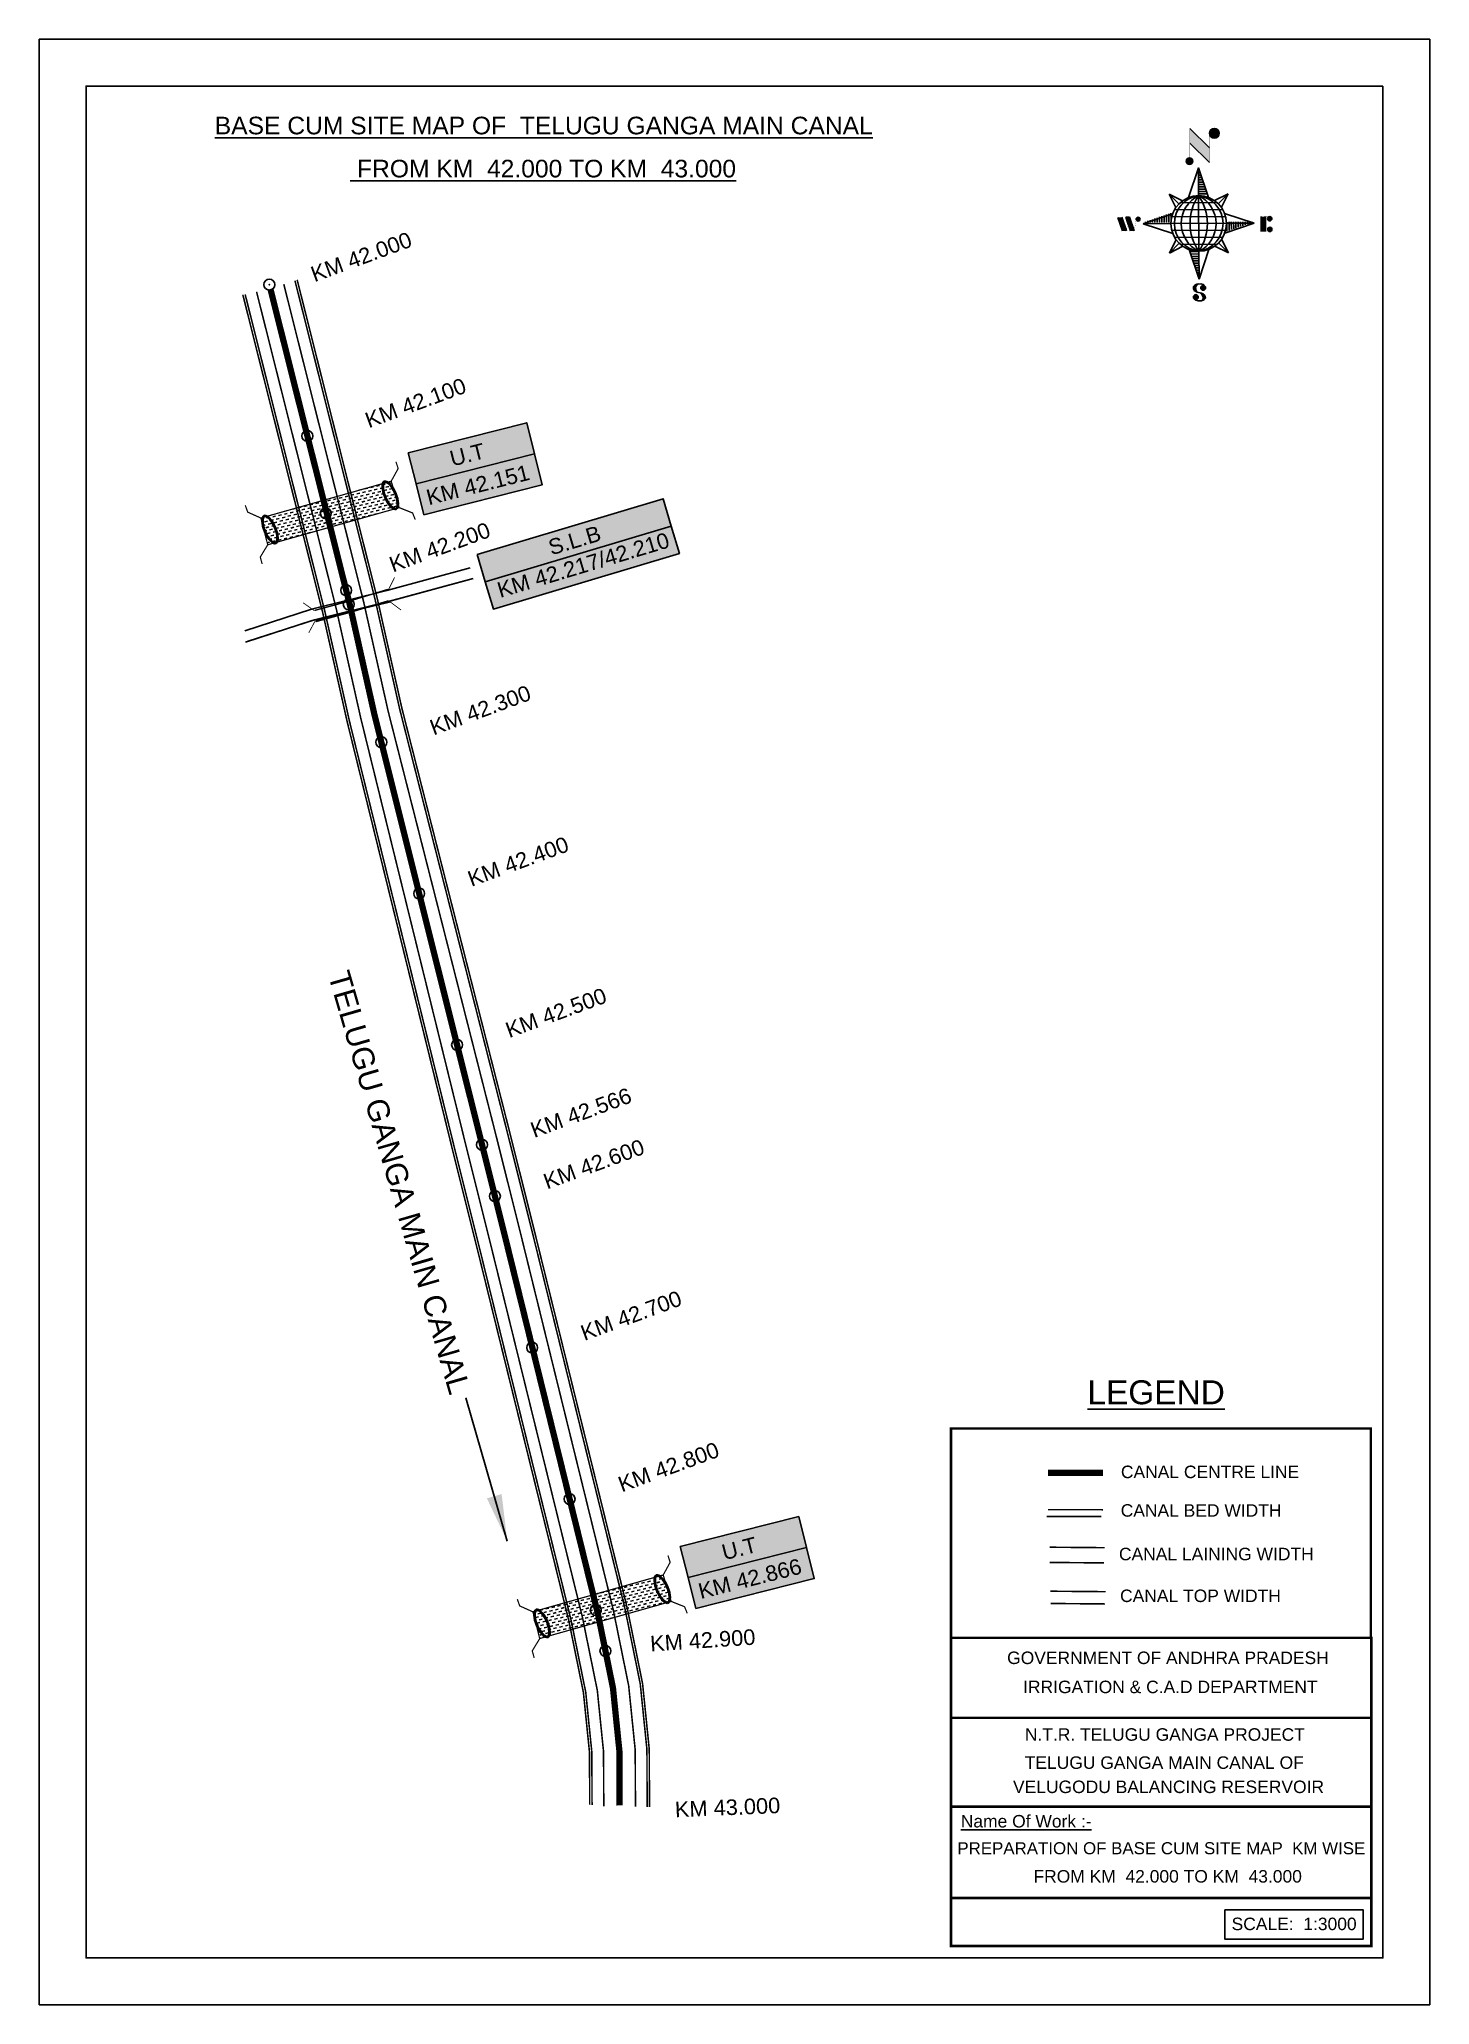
# Model space of a CAD drawing. Header units: inches. Extents: x 252894 to 253785, y 1721290 to 1722550.
import ezdxf

# ---------------------------------------------------------------- set-up
doc = ezdxf.new("R2010")
doc.units = ezdxf.units.IN
doc.header["$MEASUREMENT"] = 0
doc.header["$PDMODE"] = 32
doc.header["$PDSIZE"] = 7
doc.linetypes.add('ACAD_ISO02W100', pattern=[15, 12, -3])
for name, color, linetype in [('AQUADUCT', 1, 'Continuous'), ('bed with', 5, 'Continuous'), ('bord', 1, 'Continuous'), ('canal', 1, 'Continuous'), ('chainage', 7, 'Continuous'), ('FRAME 025', 7, 'Continuous'), ('laying', 4, 'Continuous'), ('lining', 4, 'Continuous'), ('ROAD', 6, 'Continuous'), ('SLB', 11, 'Continuous'), ('STREAM', 4, 'Continuous'), ('Stu coo', 3, 'Continuous'), ('TEXT', 7, 'Continuous'), ('top of bund', 1, 'Continuous'), ('UT', 173, 'ACAD_ISO02W100'), ('V', 6, 'Continuous'), ('ZSTU', 7, 'Continuous')]:
    doc.layers.add(name, color=color, linetype=linetype)
doc.styles.get("Standard").update_dxf_attribs({"font": 'arial.ttf'})
doc.dimstyles.get("Standard").update_dxf_attribs({"dimtxt": 0.18, "dimasz": 0.18, "dimexe": 0.18, "dimexo": 0.0625, "dimgap": 0.09, "dimtad": 0, "dimtih": 1, "dimtoh": 1, "dimdec": 4, "dimzin": 0, "dimdsep": 46, "dimtxsty": 'Standard', "dimcen": 0.09, "dimadec": 0, "dimazin": 0, "dimtfac": 1, "dimtdec": 4, "dimtofl": 0, "dimtmove": 0, "dimatfit": 3, "dimfxl": 1, "dimtolj": 1, "dimtzin": 0, "dimarcsym": 0})
pattern_1 = [(267.2971131487395, (-8720374.9383359, 50637915.13839893), (10.53672553373347, -0.4974314379093613), [])]
pattern_2 = [(357.2971131487395, (-8720374.9383359, 50637915.13839893), (0.4974314379093601, 10.53672553373348), [])]

# ---------------------------------------------------------------- blocks, each defined once
blk = doc.blocks.new('GGF')
at = {"layer": 'STREAM'}
h = blk.add_hatch(dxfattribs=at)
h.set_pattern_fill('DASH', color=256, scale=10, angle=-6.082734917303942, style=0)
h.set_pattern_definition([(353.9172650826961, (-115347.3726237068, 1016.387648081312), (1.375417949938526, 1.110506849590268), [1.25, -1.25])])
h.paths.add_polyline_path([(406186.8358267642, 1485623.894007653), (406186.3350356966, 1485618.16585714), (406185.8342446289, 1485612.437706626), (406242.6024607782, 1485608.895201602), (406242.8636284556, 1485614.639267362), (406243.1247961327, 1485620.383333121)])
at = {"layer": 'laying', "linetype": 'ByBlock', "extrusion": (0, 0, -1)}
for centre in [(406188.8340515448, 1485618.100544371), (406240.8092758137, 1485614.964376942)]:
    blk.add_ellipse(centre, major_axis=(0.4022038884711088, -6.365555352701567), ratio=0.3887167828476952, dxfattribs=at)
at = {"layer": 'laying', "linetype": 'ByBlock'}
for points in [[(406189.2044231551, 1485612.238788546), (406189.1301593552, 1485612.234096231), (406189.0528622998, 1485612.245618227), (406188.8631006061, 1485612.324588027), (406188.7519765225, 1485612.394145026), (406188.5122836892, 1485612.610022701), (406188.3845252309, 1485612.755754402), (406187.9901122551, 1485613.318903608), (406187.7273521348, 1485613.85898441), (406187.2895556467, 1485615.151754198), (406187.1131680161, 1485615.903753204), (406186.8806331598, 1485617.489787864), (406186.8243655579, 1485618.323341603), (406186.8412834518, 1485619.932858505), (406186.9146281564, 1485620.708349793), (406187.1740924141, 1485622.067517512), (406187.3614922329, 1485622.65073727), (406187.7140922088, 1485623.356040432), (406187.8630650354, 1485623.567618286), (406188.1141012118, 1485623.821781273), (406188.2175726035, 1485623.889167762), (406188.3951326545, 1485623.961233407), (406188.4694103668, 1485623.970225642), (406188.6399464445, 1485623.94807565), (406188.7398646418, 1485623.913414563), (406188.9754422541, 1485623.761023998), (406189.1085637353, 1485623.642922326), (406189.3815283708, 1485623.318037364), (406189.5211763898, 1485623.111945711), (406189.9516964495, 1485622.33059618), (406190.2214699374, 1485621.608086816), (406190.6248590543, 1485619.961048005), (406190.7595287117, 1485619.037350996), (406190.8632364098, 1485617.186895084), (406190.8321935693, 1485616.26108243), (406190.6143732872, 1485614.607066808), (406190.4262052957, 1485613.879561222), (406190.055177624, 1485613.01905299), (406189.9016287614, 1485612.765040143), (406189.6325239488, 1485612.445281366), (406189.5169377527, 1485612.35368761), (406189.3392356181, 1485612.260876767), (406189.2716159608, 1485612.243034084), (406189.2044231551, 1485612.238788546)], [(406241.179647424, 1485609.102621116), (406241.1053836241, 1485609.097928802), (406241.0280865688, 1485609.109450798), (406240.838324875, 1485609.188420597), (406240.7272007914, 1485609.257977597), (406240.4875079581, 1485609.473855271), (406240.3597494998, 1485609.619586973), (406239.965336524, 1485610.182736179), (406239.7025764037, 1485610.722816981), (406239.2647799156, 1485612.015586769), (406239.088392285, 1485612.767585774), (406238.8558574287, 1485614.353620435), (406238.7995898268, 1485615.187174174), (406238.8165077207, 1485616.796691076), (406238.8898524253, 1485617.572182364), (406239.149316683, 1485618.931350083), (406239.3367165019, 1485619.514569841), (406239.6893164777, 1485620.219873002), (406239.8382893043, 1485620.431450857), (406240.0893254807, 1485620.685613844), (406240.1927968724, 1485620.753000333), (406240.3703569234, 1485620.825065977), (406240.4446346357, 1485620.834058213), (406240.6151707135, 1485620.811908221), (406240.7150889107, 1485620.777247134), (406240.950666523, 1485620.624856569), (406241.0837880042, 1485620.506754897), (406241.3567526398, 1485620.181869935), (406241.4964006587, 1485619.975778282), (406241.9269207185, 1485619.194428751), (406242.1966942063, 1485618.471919387), (406242.6000833233, 1485616.824880576), (406242.7347529806, 1485615.901183567), (406242.8384606787, 1485614.050727655), (406242.8074178382, 1485613.124915001), (406242.5895975561, 1485611.470899379), (406242.4014295646, 1485610.743393793), (406242.0304018929, 1485609.882885561), (406241.8768530303, 1485609.628872714), (406241.6077482177, 1485609.309113937), (406241.4921620216, 1485609.21752018), (406241.314459887, 1485609.124709338), (406241.2468402297, 1485609.106866655), (406241.179647424, 1485609.102621116)]]:
    blk.add_open_spline(points, degree=3, knots=[0, 0, 0, 0, 0.1890722348827286, 0.1890722348827286, 0.3781444697654573, 0.3781444697654573, 0.567216704648186, 0.567216704648186, 0.9642381621637766, 0.9642381621637766, 1.361259619679367, 1.361259619679367, 1.758281077194958, 1.758281077194958, 2.155302534710549, 2.155302534710549, 2.552323992226139, 2.552323992226139, 2.807761081817867, 2.807761081817867, 3.012439963152372, 3.012439963152372, 3.217118844486876, 3.217118844486876, 3.421797725821381, 3.421797725821381, 3.626476607155885, 3.626476607155885, 3.831155488490389, 3.831155488490389, 4.280922883927905, 4.280922883927905, 4.730690279365422, 4.730690279365422, 5.180457674802938, 5.180457674802938, 5.630225070240454, 5.630225070240454, 5.896844194109022, 5.896844194109022, 6.112115499412711, 6.112115499412711, 6.283185307179586, 6.283185307179586, 6.283185307179586, 6.283185307179586], dxfattribs=at)
at = {"layer": 'UT', "ltscale": 0.2, "const_width": 0.4999999999999999}
for points in [[(406181.0067191261, 1485605.627956516), (406181.2043290924, 1485608.621441158), (406185.8342446289, 1485612.437706626), (406186.3350356966, 1485618.16585714), (406186.8358267643, 1485623.894007653), (406182.485284513, 1485628.02592998), (406182.4731358847, 1485631.025905382)], [(406186.8358267643, 1485623.894007653), (406243.1247961327, 1485620.383333121)], [(406247.6637609265, 1485627.388723734), (406247.5913202798, 1485624.389598469), (406243.1247961327, 1485620.383333121), (406242.8636284556, 1485614.639267362), (406242.6024607783, 1485608.895201602), (406247.1217425518, 1485604.948545771), (406247.2591485833, 1485601.95169416)], [(406185.8342446289, 1485612.437706626), (406242.6024607783, 1485608.895201602)]]:
    blk.add_lwpolyline(points, dxfattribs=at)
blk = doc.blocks.new('FGDFGDFG6YURT')
at = {"layer": 'ROAD', "color": 1, "linetype": 'Continuous', "lineweight": 25}
for points in [[(386103.5284786596, 1482907.418250796, 0), (386134.4943898718, 1482913.048692988, 0), (386162.3338302057, 1482917.432879298, 0), (386187.03831635, 1482923.149040827, 0)], [(386104.349895274, 1482907.665549859, 0), (386135.2697901193, 1482913.287625029, 0), (386163.2020570702, 1482917.686429777, 0), (386188.0436620642, 1482923.434318075, 0)], [(386104.2356023123, 1482903.529261708, 0), (386135.1554971575, 1482909.151336877, 0), (386163.0877641085, 1482913.550141626, 0), (386187.9293691025, 1482919.298029924, 0)]]:
    blk.add_polyline3d(points, dxfattribs=at)
at = {"layer": 'SLB'}
for points, const_width in [([(386134.5918138346, 1482913.396780385), (386134.2422434629, 1482913.414116911), (386130.6310287907, 1482916.63665141)], 0.2999999999999999), ([(386134.5918138346, 1482913.396780385), (386148.2388681522, 1482915.445660189), (386161.8187230226, 1482917.900765421)], 0.4999999999999999), ([(386161.9926194173, 1482918.187514973), (386148.4127645467, 1482915.732409741), (386134.9121982792, 1482912.873264684)], 0.4999999999999999), ([(386161.8187230226, 1482917.900765421), (386162.1664906862, 1482917.940232523), (386164.805117545, 1482921.997725382)], 0.2999999999999999), ([(386134.7979053175, 1482908.736976533), (386134.4514698859, 1482908.687151922), (386131.9350661394, 1482904.552746017)], 0.2999999999999999), ([(386161.8783264555, 1482914.051226821), (386148.298471585, 1482911.59612159), (386134.7979053175, 1482908.736976533)], 0.4999999999999999), ([(386161.8783264555, 1482914.051226821), (386162.2282584353, 1482914.044326869), (386165.9340047213, 1482910.930961412)], 0.2999999999999999)]:
    blk.add_lwpolyline(points, dxfattribs=dict(at, const_width=const_width))
blk = doc.blocks.new('*X4')
at = {"color": 0, "linetype": 'Continuous'}
for p, q in [((6321.563175437702, 239.2074203663178), (6322.581924588794, 240.2261695174094)), ((6321.571094283617, 239.3921159075293), (6322.524536642279, 240.3455582661906)), ((6321.579013129532, 239.5768114487408), (6322.467148695763, 240.4649470149719)), ((6321.586931975447, 239.7615069899523), (6322.409760749248, 240.5843357637531)), ((6321.594850821361, 239.9462025311638), (6322.352372802732, 240.7037245125344)), ((6321.602769667276, 240.1308980723753), (6322.294984856217, 240.8231132613157)), ((6321.610688513191, 240.3155936135868), (6322.322610836808, 241.0275159372032)), ((6321.618607359106, 240.5002891547983), (6322.339575221931, 241.2212570176224)), ((6321.670405508729, 239.1378737420482), (6322.639312535309, 240.1067807686281)), ((6321.756101028845, 239.046792566867), (6322.694551492757, 239.9852430307802)), ((6321.767025283511, 240.8254837745006), (6322.356539607053, 241.4149980980416)), ((6321.841796548961, 238.9557113916858), (6322.784401525116, 239.8983163678416)), ((6321.927492069076, 238.8646302165046), (6322.874251557474, 239.8113897049031)), ((6322.013187589191, 238.7735490413234), (6322.964101589832, 239.7244630419646)), ((6322.075863133939, 241.3110983202248), (6322.373503992176, 241.6087391784607)), ((6322.098883109306, 238.6824678661422), (6323.053951622191, 239.637536379026)), ((6322.184578629423, 238.591386690961), (6323.143801654548, 239.5506097160875)), ((6322.270274149538, 238.5003055157798), (6323.233651686906, 239.463683053149)), ((6322.405772691616, 238.4590273625623), (6323.316199320379, 239.3694539913255)), ((6322.536564177177, 238.4130421528257), (6323.436926723143, 239.3134046987925)), ((6322.667355662737, 238.3670569430892), (6323.557654125907, 239.2573554062594)), ((6322.798147148297, 238.3210717333527), (6323.67838152867, 239.2013061137264)), ((6322.928938633857, 238.2750865236161), (6323.799108931434, 239.1452568211934)), ((6323.059730119417, 238.2291013138795), (6323.919836334197, 239.0892075286604)), ((6323.190521604977, 238.183116104143), (6324.040563736961, 239.0331582361274)), ((6323.334898284248, 238.1507160881169), (6324.161291139725, 238.9771089435944)), ((6323.500484499982, 238.1395256085544), (6324.282018542488, 238.9210596510615)), ((6323.666070715716, 238.1283351289918), (6324.389078986148, 238.8513433994243)), ((6323.83165693145, 238.1171446494292), (6324.558435473549, 238.8439231915289)), ((6324.097210919775, 238.2059219424567), (6324.727791960951, 238.8365029836336)), ((6324.341779298861, 238.2737136262468), (6324.897148448353, 238.8290827757383)), ((6324.586347677948, 238.341505310037), (6325.066504935754, 238.821662567843)), ((6324.830916057034, 238.4092969938271), (6325.235861423155, 238.8142423599477)), ((6325.075484436121, 238.4770886776172), (6325.405217910557, 238.8068221520524)), ((6325.401209342145, 238.6260368883443), (6325.574574397958, 238.7994019441571))]:
    blk.add_line(p, q, dxfattribs=at)
blk = doc.blocks.new('*X3')
at = {"color": 0, "linetype": 'Continuous'}
for p, q in [((6324.425409812192, 240.3018877878409), (6324.530098087213, 240.4065760628617)), ((6324.560821561592, 240.2605228419445), (6324.762767368324, 240.4624686486762)), ((6324.696233310992, 240.2191578960481), (6324.995436649435, 240.5183612344908)), ((6324.831645060392, 240.1777929501517), (6325.228105930546, 240.5742538203053)), ((6324.967056809793, 240.1364280042552), (6325.451206401633, 240.6205775960956)), ((6325.102468559193, 240.0950630583588), (6325.626700194168, 240.619294693334)), ((6325.231508829004, 240.0473266328736), (6325.802193986703, 240.6180117905725)), ((6325.335045025791, 239.9740861343645), (6325.976788801136, 240.6158299097086)), ((6325.438581222579, 239.9008456358553), (6326.100204563527, 240.5624689768027)), ((6325.542117419366, 239.8276051373462), (6326.223620325917, 240.5091080438968)), ((6325.645653616154, 239.754364638837), (6326.347036088308, 240.455747110991)), ((6325.749189812941, 239.6811241403279), (6326.470451850699, 240.4023861780851)), ((6325.852726009729, 239.6078836418188), (6326.593867613089, 240.3490252451792)), ((6325.951486090436, 239.5298670272285), (6326.71728337548, 240.2956643122733)), ((6326.036566250415, 239.4381704919113), (6326.840699137871, 240.2423033793674)), ((6326.121646410395, 239.346473956594), (6326.964114900262, 240.1889424464615)), ((6326.206726570374, 239.2547774212767), (6327.055858370612, 240.1039092215148)), ((6326.291806730354, 239.1630808859595), (6327.135785134496, 240.0070592901021)), ((6326.376886890333, 239.0713843506422), (6327.21571189838, 239.9102093586895)), ((6326.461967050313, 238.9796878153249), (6327.295638662264, 239.8133594272769)), ((6326.547047210292, 238.8879912800077), (6327.375565426148, 239.7165094958642)), ((6326.632127370272, 238.7962947446904), (6327.455492190032, 239.6196595644516)), ((6326.717207530251, 238.7045982093731), (6327.535418953916, 239.5228096330389)), ((6326.788410008449, 236.4777036487165), (6327.354219516036, 237.0435131563033)), ((6326.792225928501, 238.6028399123283), (6327.6153457178, 239.4259597016263)), ((6326.838137672734, 238.4719749612643), (6327.695272481684, 239.3291097702136)), ((6326.884049416966, 238.3411100102004), (6327.775199245568, 239.2322598388009)), ((6326.916746160023, 236.7828164955863), (6327.582476853365, 237.4485471889285)), ((6326.9299611612, 238.2102450591364), (6327.853734496604, 239.1340183945408)), ((6326.975872905432, 238.0793801080725), (6327.849127438164, 238.952634640804)), ((6327.003134980726, 237.9298654880686), (6327.844520379724, 238.7712508870673)), ((6327.012515933215, 237.7624697452613), (6327.839913321284, 238.5898671333306)), ((6327.021896885704, 237.5950740024541), (6327.835306262844, 238.4084833795939)), ((6327.031277838193, 237.4276782596467), (6327.830699204404, 238.2270996258572)), ((6327.040658790683, 237.2602825168395), (6327.826092145964, 238.0457158721205)), ((6327.045082311595, 237.087929342456), (6327.810734190693, 237.8535812215537))]:
    blk.add_line(p, q, dxfattribs=at)
blk = doc.blocks.new('H')
at = {"layer": 'bord', "extrusion": (0.0004278845142637609, 0.00479197890903182, 0.9999884268595202)}
h = blk.add_hatch(dxfattribs=at)
h.set_pattern_fill('LINE', color=8, scale=84.38768555040302, angle=-2.702886851260515, style=0)
h.set_pattern_definition(pattern_2)
h.paths.add_polyline_path([(-492.4668010775931, 785.5898788240738, -0.090992046448718), (-447.9625593584497, 775.2324968557805), (-486.4976985411486, 912.0312741750386)])
h = blk.add_hatch(dxfattribs=at)
h.set_pattern_fill('LINE', color=8, scale=84.38768555040302, angle=-92.70288685126052, style=0)
h.set_pattern_definition(pattern_1)
h.paths.add_polyline_path([(-624.8772989658173, 665.1175860036165, -0.09099204644210665), (-614.5199170010164, 709.6218277204316), (-751.3186943142209, 671.0866885515861)])
h = blk.add_hatch(dxfattribs=at)
h.set_pattern_fill('LINE', color=8, scale=84.38768555040302, angle=-92.70288685126052, style=0)
h.set_pattern_definition(pattern_1)
h.paths.add_polyline_path([(-245.5531129193259, 647.210278397426), (-371.9945082624909, 653.17938094493, -0.09099204644878103), (-382.3518902289215, 608.6751392250881)])
h = blk.add_hatch(dxfattribs=at)
h.set_pattern_fill('LINE', color=8, scale=84.38768555040302, angle=-2.702886851260515, style=0)
h.set_pattern_definition(pattern_2)
h.paths.add_polyline_path([(-504.4050061509479, 532.7070881242398, -0.090992046448718), (-548.909247870557, 543.064470092766), (-510.3741086877417, 406.2656927765347)])
at = {"layer": 'bord', "extrusion": (0.0004278845142637604, 0.00479197890903182, 0.9999884268595203)}
for p, q in [((-516.2384251924814, 1087.08582315594, -1217.145331720205), (-431.5311611755169, 993.9857607749291, -1216.735438367611)), ((-519.3860571105615, 1020.408509141766, -1216.824464901347), (-434.678793075087, 927.3084467682056, -1216.414571548796)), ((-538.2690597721958, 773.6536562892143, -1215.633927328097), (-487.0181812191731, 906.212239655666, -1216.291082326422)), ((-487.0181812191731, 906.212239655666, -1216.291082326422), (-492.9870239489828, 779.7722960542887, -1215.682623766277)), ((-487.0181812191731, 906.212239655666, -1216.291082326422), (-448.4827650671941, 769.4150330077391, -1215.652034309381)), ((-626.736305744329, 793.7732813858893, -1215.692487060367), (-566.811349663476, 760.1895317081362, -1215.557193835181)), ((-626.736305744329, 793.7732813858893, -1215.692487060367), (-584.1428260545363, 746.9596384149045, -1215.486379775655)), ((-598.946746484784, 730.9517588270828, -1215.4033350249), (-626.736305744329, 793.7732813858893, -1215.692487060367)), ((-421.3357812265749, 753.3219341966324, -1215.586531535218), (-358.5136001041974, 781.1110481221694, -1215.746578873753)), ((-358.5136001041974, 781.1110481221694, -1215.746578873753), (-405.3276889660046, 738.5181495659053, -1215.522440984547)), ((-358.5136001041974, 781.1110481221694, -1215.746578873753), (-392.0976094479556, 721.1868434431963, -1215.445049781629)), ((-864.6667208376457, 700.9117660832126, -1215.145683569252), (-846.8602190883248, 637.7003116968554, -1214.850391321915)), ((-846.885899517627, 700.0723706756253, -1215.149269383754), (-829.079397758178, 636.8609162860084, -1214.853977136408)), ((-829.1050781964441, 699.2329752675723, -1215.152855198257), (-811.2985764592304, 636.0215208844747, -1214.857562950931)), ((-829.1050781964441, 699.2329752675723, -1215.152855198257), (-811.3242568973801, 698.393579858588, -1215.156441012743)), ((-811.3242568973801, 698.393579858588, -1215.156441012743), (-793.5177551378147, 635.1821254740935, -1214.861148765422)), ((-751.8386587080895, 665.2704204607289, -1215.023166955395), (-615.0399729244527, 703.8051171880215, -1215.266361263119)), ((-751.8386587080895, 665.2704204607289, -1215.023166955395), (-625.3972626964678, 659.3013864478562, -1215.048666080719)), ((-619.2784603905748, 614.0198538512923, -1214.834293591338), (-751.8386587080895, 665.2704204607289, -1215.023166955395)), ((-246.0730746499612, 641.3942844460253, -1215.12516345687), (-382.8717604242847, 602.859587718267, -1214.881969149149)), ((-378.6332729603746, 692.6448510554619, -1215.314036820931), (-246.0730746499612, 641.3942844460253, -1215.12516345687)), ((-372.5144706616993, 647.363318458898, -1215.099664331546), (-246.0730746499612, 641.3942844460253, -1215.12516345687)), ((-213.4791469212505, 669.2951450282708, -1215.272811938016), (-216.710715676134, 600.8397693103179, -1214.943388670676)), ((-197.1518122339039, 599.9164343632292, -1214.947333066632), (-193.9202434780891, 668.3718100786209, -1215.276756333961)), ((-639.398133254319, 525.5536567845847, -1214.401751538512), (-605.8141239105607, 585.4778614635579, -1214.703280630637)), ((-639.398133254319, 525.5536567845847, -1214.401751538512), (-592.5840443923953, 568.1465553403832, -1214.625889427719)), ((-576.5759521321743, 553.3427707091905, -1214.561798877043), (-639.398133254319, 525.5536567845847, -1214.401751538512)), ((-510.8935521394596, 400.4524652508553, -1213.857248085843), (-549.4289682914387, 537.2496718976181, -1214.496296102879)), ((-371.1754276144202, 512.8914235194679, -1214.455843351893), (-431.1003836950404, 546.475173198618, -1214.591136577086)), ((-371.1754276144202, 512.8914235194679, -1214.455843351893), (-413.7689073036308, 559.7050664918497, -1214.661950636613)), ((-398.9649868734996, 575.7129460782744, -1214.74499538736), (-371.1754276144202, 512.8914235194679, -1214.455843351893)), ((-459.6426735860878, 533.0110486173071, -1214.514403084168), (-510.8935521394596, 400.4524652508553, -1213.857248085843)), ((-504.9247094094171, 526.8924088519998, -1214.465706645989), (-510.8935521394596, 400.4524652508553, -1213.857248085843))]:
    blk.add_line(p, q, dxfattribs=at)
at = {"layer": 'bord', "color": 8, "linetype": 'ByBlock', "extrusion": (0.0004278845142637604, 0.00479197890903182, 0.9999884268595203)}
for p, q in [((-386.4701403837535, 711.3830894059502, -1215.400477790083), (-605.4730712235323, 721.7215742594562, -1215.35631111762)), ((-410.8462962137419, 744.2142448802479, -1215.547375515144), (-578.1125475389999, 752.110393114388, -1215.51364266185)), ((-492.9872379411827, 779.772306161467, -1215.682623723144), (-504.9247094094171, 526.8924088519998, -1214.465706645989)), ((-372.5145726100891, 647.3634304928128, -1215.099664824794), (-625.3973747401615, 659.3012845208868, -1215.048665544341)), ((-378.0217974673142, 615.9429816137999, -1214.946740470406), (-622.87451776542, 627.5017590741627, -1214.897360629442)), ((-375.037429585529, 679.1629559395369, -1215.250969739694), (-619.8901498829364, 690.7217333998997, -1215.201589898729)), ((-392.4388761268347, 584.9431407540105, -1214.792019251512), (-611.441806967312, 595.2816256079823, -1214.747852579053)), ((-419.7993998112506, 554.5543218990788, -1214.634687707282), (-587.06565113744, 562.4504701336846, -1214.600954853988))]:
    blk.add_line(p, q, dxfattribs=at)
at = {"layer": 'bord', "extrusion": (0.0004278845142637604, 0.00479197890903182, 0.9999884268595203)}
for points, const_width, elevation in [([(-522.0131121619479, 959.550775259228), (-515.7175743466119, 1092.906934415961)], 1.60540055982536, -1212.142843617219), ([(-434.158262363472, 933.1277235058805), (-427.8627245295095, 1066.483882669366)], 1.60540055982536, -1212.142843617219), ([(-870.0736340994383, 707.00824508073), (-846.3658724653925, 705.889038352192)], 0.6421602239301444, -1212.142843617219), ([(-828.5594987093612, 642.6768581911618), (-855.2307305332708, 643.935965762368)], 0.6421602239301444, -1212.142843617219), ([(-828.5594987093612, 642.676858191162), (-820.953748198869, 677.9586989512691)], 0.6421602239301444, -1212.142843617223), ([(-810.7786774830411, 641.8374531447001), (-784.1074456587239, 640.5783455765209)], 0.6421602239301444, -1212.142843617222), ([(-792.9978562549747, 640.9980480956772), (-781.589230506466, 693.9208092413096)], 0.6421602239301444, -1212.142843617218), ([(-222.7385766651839, 675.5731321041832), (-173.8413183107752, 673.2647682324088)], 0.7063762463231584, -1212.142843617221), ([(-194.785239975681, 644.8497587676384), (-185.0057882997701, 644.3880859934699)], 0.7063762463231584, -1212.14284361722), ([(-177.0730277270245, 604.8086065300355), (-225.9702860934822, 607.1169704015771)], 0.7063762463231584, -1212.142843617222)]:
    blk.add_lwpolyline(points, dxfattribs=dict(at, const_width=const_width, elevation=elevation))
for points, const_width, elevation in [([(-413.6616245851993, 1073.140134249887, 1), (-397.6117714248124, 1057.729118476532, 1)], 22.25077962579039, -1212.14284361722), ([(-530.3419430367337, 949.5474510251247, 1), (-519.6420409089901, 939.2734405104861, 1)], 14.83385308386026, -1212.142843617223), ([(-775.9087905502321, 696.5833098740303, 1), (-769.4888492682775, 690.418903565154, 1)], 8.900311850316152, -1212.142843617216), ([(-177.8339587833615, 666.8757400336997, 1), (-170.7720233739972, 660.0948930920731, 1)], 9.790343035347762, -1212.142843617223), ([(-180.1423226412179, 617.9784816729323, 1), (-173.0803872516442, 611.1976347345654, 1)], 9.790343035347762, -1212.142843617219), ([(-489.8397168474219, 361.7280028313068, 1), (-498.0671858660056, 369.1142257457323, 1)], 11.05656073458609, -1212.142843617215), ([(-525.1949096693778, 321.5505605205689, 1), (-533.4223786795214, 328.9367834347616, 1)], 11.05656073458609, -1212.142843617218)]:
    blk.add_lwpolyline(points, format="xyb", close=True, dxfattribs=dict(at, const_width=const_width, elevation=elevation))
for points, elevation in [([(-537.0436544864716, 317.3909783906986), (-530.686771839954, 310.4778530870033), (-519.7848077441001, 306.8033377354246), (-504.8555995545785, 306.8996049665207), (-493.8614930827366, 309.9751672386152), (-486.3299612487816, 317.6739007300386), (-486.5193926708707, 325.7780890813514), (-490.6180678635317, 333.2605072774198), (-493.5031616341619, 336.2254691210802), (-502.816804350885, 340.8534958871466), (-522.4580017436219, 347.2728260433129), (-530.4257294404489, 351.5824209563287), (-533.6858260648524, 354.5525017987891), (-537.4013079778782, 362.629807892173), (-536.9549017110166, 373.3508360361672), (-530.0284934418471, 380.6827556172281), (-520.0052991440441, 384.0716307398478), (-503.5000552259427, 384.2213990291513), (-492.5323047870551, 379.8708521119993), (-487.1463343054379, 373.2710396641844)], -1212.142843617219), ([(-522.4539065143929, 347.5728294925347), (-526.1949835211592, 353.7751140225195), (-527.7518298353394, 360.6227161141025), (-527.9156661629893, 370.6019260344024), (-525.8991041315983, 375.4503632916039), (-521.3202371541029, 381.1640017041664), (-514.5251386848048, 384.3718976443916)], -1212.142843617221), ([(-504.8555995545785, 306.8996049665207), (-499.0047943263154, 312.3708361831504), (-496.9585419834797, 319.3942984564654), (-497.4612851235933, 326.5275708001649), (-501.2415295758961, 335.3559093211365), (-509.2361390522836, 343.1915685721062)], -1212.142843617219)]:
    blk.add_lwpolyline(points, dxfattribs=dict(at, elevation=elevation))
for centre, radius in [((-405.6366979898718, 1065.434626361347, -1212.142843617228), 22.25077962579068), ((-524.9919919744626, 944.4104457636145, -1212.142843617225), 14.83385308386045), ((-498.4359036135794, 659.1484834742021, -1212.142843617229), 126.5822129822759), ((-772.6988199003781, 693.5011067149355, -1212.142843617225), 8.900311850316273), ((-174.3029910778062, 663.4853165630027, -1212.142843617225), 9.7903430353479), ((-176.6113549475952, 614.5880582008385, -1212.142843617227), 9.7903430353479), ((-493.9534513636986, 365.4211142832808, -1212.142843617226), 11.05656073458623), ((-529.3086441806488, 325.2436719765011, -1212.142843617227), 11.05656073458623)]:
    blk.add_circle(centre, radius, dxfattribs=at)
at = {"layer": 'bord', "color": 8, "linetype": 'ByBlock', "extrusion": (0.0004278845142637604, 0.00479197890903182, 0.9999884268595203)}
for centre, radius, start, end in [((-481.5018944916621, 658.3490694805806, -1212.142843617225), 127.7124113124745, 94.925359787212, 259.6690604518324), ((-436.7958279077627, 656.2386032006533, -1212.142843617224), 140.8227119427793, 113.2864437035868, 241.3079765329169), ((-315.8862391595549, 650.5307512261786, -1212.142843617227), 222.3100112361417, 142.5891607921548, 212.0052594442485), ((-560.0761933124097, 662.0583738566748, -1212.142843617224), 140.8227119427793, 293.2864437035868, 61.30797653291689), ((-680.9857820597445, 667.7662258302183, -1212.142843617228), 222.3100112361417, 322.5891607921548, 32.00525944424854), ((-515.3701267285685, 659.9479075753505, -1212.142843617227), 127.7124113124745, 274.925359787212, 79.66906045183244)]:
    blk.add_arc(centre, radius, start, end, dxfattribs=at)
at = {"layer": 'bord', "extrusion": (0.0004278845142637604, 0.00479197890903182, 0.9999884268595203)}
for points in [[(-515.7175743148887, 1092.906934417125, -1212.142843617227), (-431.0104934413977, 999.8058030862261, -1212.142843617227), (-518.8653432401063, 1026.22885483189, -1212.142843617227), (-434.1582623484545, 933.1277235084416, -1212.142843617227)], [(-864.1466936911305, 706.7284433981881, -1212.142843617225), (-846.3658724649268, 705.889038353589, -1212.142843617225), (-846.34031992468, 643.5162632348297, -1212.142843617225), (-828.5594986876497, 642.6768581867381, -1212.142843617225)], [(-828.5850512369768, 705.049633307593, -1212.142843617229), (-810.804230031204, 704.2102282608984, -1212.142843617229), (-810.778677482168, 641.8374531481927, -1212.142843617229), (-792.9978562541016, 640.9980480994025, -1212.142843617229)], [(-193.4002216503151, 674.1881137788835, -1212.142843617225), (-196.6319310673212, 605.7319520774413, -1212.142843617225), (-212.9591249906118, 675.1114593302475, -1212.142843617225), (-216.1908344065701, 606.6552976257785, -1212.142843617225)]]:
    blk.add_solid(points, dxfattribs=at)
at = {"layer": 'bord', "extrusion": (0.0004278845142637604, 0.00479197890903182, 0.9999884268595203), "xscale": 7.977342409717546, "yscale": 7.977342408231451, "zscale": 7.977342408476333, "rotation": 138.0840426661453}
for name, p in [('*X3', (38300.50170925955, -31929.38484708802, -1212.14284361722)), ('*X4', (38314.39702652739, -31950.87734303279, -1212.142843617221))]:
    blk.add_blockref(name, p, dxfattribs=at)

msp = doc.modelspace()

# ---------------------------------------------------------------- hatches: boundary and pattern name
at = {"layer": 'ZSTU'}
h = msp.add_hatch(color=135, dxfattribs=at)
h.set_gradient(color1=(141, 177, 78), color2=(107, 135, 59), one_color=1, tint=0.3799999952316284, name='CYLINDER')
h.paths.add_polyline_path([(253130.576207198, 1722284.880877054), (253135.5899885856, 1722265.04006466), (253211.4646479371, 1722284.254951162), (253206.4508665497, 1722304.095763556)])
h.paths.add_polyline_path([(253156.9106271597, 1722272.823285497), (253183.6584932566, 1722279.582482175), (253179.9208388196, 1722294.373334573), (253153.1729727227, 1722287.614137895)], flags=24)
h = msp.add_hatch(color=252, dxfattribs=at)
h.set_gradient(color1=(167, 88, 159), color2=(127, 67, 121), one_color=1, tint=0.3799999952316284, name='CYLINDER')
h.paths.add_polyline_path([(253216.4784293235, 1722264.414138769), (253211.4646479371, 1722284.254951162), (253135.5899885856, 1722265.04006466), (253140.603769973, 1722245.199252266)])
h.paths.add_polyline_path([(253141.8670224502, 1722247.962606206), (253212.3227997932, 1722265.766809892), (253208.5701044934, 1722280.617182823), (253138.1143271504, 1722262.812979137)], flags=24)
h = msp.add_hatch(color=135, dxfattribs=at)
h.set_gradient(color1=(141, 177, 78), color2=(107, 135, 59), one_color=1, tint=0.3799999952316284, name='CYLINDER')
h.paths.add_polyline_path([(253174.6757934853, 1722219.67681584), (253179.9124878795, 1722202.183423492), (253299.1469089908, 1722237.876570494), (253293.9102145966, 1722255.369962842)])
h.paths.add_polyline_path([(253220.5468104372, 1722215.724049599), (253258.2328095411, 1722227.005455535), (253253.78441053, 1722241.865514831), (253216.0984114261, 1722230.584108896)], flags=24)
h = msp.add_hatch(color=252, dxfattribs=at)
h.set_gradient(color1=(167, 88, 159), color2=(127, 67, 121), one_color=1, tint=0.3799999952316284, name='CYLINDER')
h.paths.add_polyline_path([(253304.3836033849, 1722220.383178147), (253299.1469089908, 1722237.876570494), (253179.9124878794, 1722202.183423492), (253185.1491822736, 1722184.690031145)])
h.paths.add_polyline_path([(253187.7606060197, 1722188.393475788), (253302.0928828224, 1722222.619152613), (253297.6444838113, 1722237.479211909), (253183.3122070086, 1722203.253535084)], flags=24)
h = msp.add_hatch(color=135, dxfattribs=at)
h.set_gradient(color1=(141, 177, 78), color2=(107, 135, 59), one_color=1, tint=0.3799999952316284, name='CYLINDER')
h.paths.add_polyline_path([(253304.8840873792, 1721583.66124631), (253309.8978687668, 1721563.820433915), (253385.7725281181, 1721583.035320418), (253380.7587467309, 1721602.876132812)])
h.paths.add_polyline_path([(253331.2185073408, 1721571.603654753), (253357.9663734377, 1721578.362851431), (253354.2287190008, 1721593.153703829), (253327.4808529039, 1721586.394507151)], flags=24)
h = msp.add_hatch(color=252, dxfattribs=at)
h.set_gradient(color1=(167, 88, 159), color2=(127, 67, 121), one_color=1, tint=0.3799999952316284, name='CYLINDER')
h.paths.add_polyline_path([(253390.7863095048, 1721563.194508025), (253385.7725281182, 1721583.035320418), (253309.8978687668, 1721563.820433916), (253314.9116501542, 1721543.979621522)])
h.paths.add_polyline_path([(253316.1749026313, 1721546.742975462), (253386.6306799743, 1721564.547179148), (253382.8779846745, 1721579.397552079), (253312.4222073315, 1721561.593348393)], flags=24)

# ---------------------------------------------------------------- linework, layer by layer
at = {"linetype": 'ByBlock'}
for points in [[(252894.1345231645, 1721289.969426356), (252894.1345231645, 1722549.969426356), (253785.1345231645, 1722549.969426356), (253785.1345231645, 1721289.969426356)], [(253755.1345231645, 1722519.969426356), (253755.1345231645, 1721319.969426356), (252924.1345231645, 1721319.969426356), (252924.1345231645, 1722519.969426356)]]:
    msp.add_lwpolyline(points, close=True, dxfattribs=at)
for p in [(253041.5366717441, 1722392.69668603), (253065.9048475635, 1722295.711161299), (253090.759367857, 1722196.785670043), (253113.3138442658, 1722099.362389489), (253137.5704432733, 1722002.348898651), (253161.8270422808, 1721905.335407813), (253186.0836413607, 1721808.321916993), (253209.9761057603, 1721711.218105817), (253233.9792626111, 1721614.14159753), (253256.9227311127, 1721516.809191554)]:
    msp.add_point(p)
at = {"color": 2}
for p in [(253077.6969642887, 1722246.105546725), (253092.4269642886, 1722187.725546725), (253250.7869642887, 1721542.945546725)]:
    msp.add_point(p, dxfattribs=at)
at = {"color": 6}
msp.add_point((253177.8363976257, 1721841.30650386), dxfattribs=at)
at = {"layer": 'bed with', "const_width": 1}
for points in [[(253033.3610013696, 1722388.098316532), (253036.0389928685, 1722377.444357093), (253084.406369072, 1722184.929287201), (253100.0662461325, 1722115.036299092), (253167.9895283056, 1721838.844459061)], [(253050.8075504283, 1722392.937944721), (253053.5929357087, 1722381.856736356), (253102.0175595053, 1722189.113806248), (253117.6796824448, 1722119.210794357), (253187.6832669457, 1721843.76854866)], [(253187.6832669457, 1721843.76854866), (253203.3064520319, 1721781.284120288), (253262.0655005559, 1721542.475456149), (253271.8099372492, 1721494.513304244), (253276.0128848749, 1721453.193882279), (253276.1594615871, 1721416.903249765)], [(253167.9895283056, 1721838.844459061), (253183.6034765455, 1721776.396973161), (253242.2544280213, 1721538.0276373), (253251.7159913281, 1721491.457789205), (253255.7170437025, 1721452.12321117), (253255.8582524679, 1721417.161617787)], [(253574.7287760956, 1721602.87792402), (253572.6734557186, 1721602.905482516), (253539.8811208442, 1721602.88246313), (253539.6446674853, 1721602.891630374)], [(253575.8492302506, 1721607.283181939), (253572.7015348463, 1721607.325387402), (253540.5422940885, 1721607.302812433)]]:
    msp.add_lwpolyline(points, dxfattribs=at)
at = {"layer": 'canal', "color": 6, "const_width": 4}
for points in [[(253575.6925625481, 1721630.899867135), (253573.091054657, 1721630.934749114), (253540.4960904213, 1721630.911868277)], [(253540.4960904213, 1721630.911868277), (253575.6925625481, 1721630.899867135)]]:
    msp.add_lwpolyline(points, dxfattribs=at)
at = {"layer": 'FRAME 025', "lineweight": -3, "const_width": 1.636994106223717}
for points in [[(253478.3352551227, 1721659.37218589), (253747.4434202972, 1721659.37218589), (253747.4434202972, 1721525.143831962), (253478.3352551227, 1721525.143831962)], [(253478.3352551229, 1721525.143831962), (253747.8089555232, 1721525.143831962), (253747.8089555232, 1721327.597932192), (253478.3352551229, 1721327.597932192)]]:
    msp.add_lwpolyline(points, close=True, dxfattribs=at)
for points in [[(253478.3352551229, 1721473.853589921), (253747.8089555232, 1721473.853589921)], [(253478.3352551229, 1721416.989795011), (253747.8089555232, 1721416.989795011)], [(253478.3352551229, 1721358.359291885), (253747.8089555232, 1721358.359291885)]]:
    msp.add_lwpolyline(points, dxfattribs=at)
at = {"layer": 'lining', "const_width": 1}
for points in [[(253057.9555002388, 1722395.266687784), (253060.8666689298, 1722383.685070305), (253109.3150141047, 1722190.84772298), (253124.978067657, 1722120.940557588), (253194.9592787586, 1721845.587793585)], [(253026.0542014194, 1722386.401533258), (253028.7652596474, 1722375.616023144), (253077.1089144726, 1722183.195370469), (253092.7678609203, 1722113.306535861), (253160.7135164928, 1721837.025214135)], [(253194.9592787586, 1721845.587793585), (253210.5858764674, 1721783.089716539), (253269.3848623302, 1721544.118738972), (253279.2338088949, 1721495.64218911), (253283.5113483621, 1721453.589450423), (253283.6605306718, 1721416.653703306)], [(253160.7135164928, 1721837.025214135), (253176.3240521099, 1721774.59137691), (253234.935066247, 1721536.384354477), (253244.2921196824, 1721490.328904339), (253248.2185802152, 1721451.727643026), (253248.3551269691, 1721417.92030765)], [(253541.5632524812, 1721583.246168271), (253566.271127557, 1721583.06183149), (253576.9514039706, 1721582.939192805)], [(253541.5252064576, 1721573.483320879), (253568.3765185184, 1721573.27830335), (253576.4192866726, 1721573.185885352)]]:
    msp.add_lwpolyline(points, dxfattribs=at)
at = {"layer": 'top of bund', "const_width": 1}
for points in [[(253059.3655128994, 1722395.81032155), (253062.3214155741, 1722384.050737095), (253110.7745050246, 1722191.194506326), (253126.4377446995, 1722121.286510234), (253196.4144811212, 1721845.95164257)], [(253024.5453368039, 1722386.251166133), (253027.3105130032, 1722375.250356354), (253075.6494235527, 1722182.848587123), (253091.3081838778, 1722112.960583215), (253159.2583141302, 1721836.66136515)], [(253196.4144811212, 1721845.95164257), (253212.0417613531, 1721783.450835795), (253270.8487346851, 1721544.447395537), (253280.718583224, 1721495.867966084), (253285.0110410596, 1721453.668564052), (253285.1605454073, 1721416.653084184)], [(253159.2583141302, 1721836.66136515), (253174.8681672242, 1721774.230257655), (253233.4711938922, 1721536.055697912), (253242.8073453533, 1721490.103127365), (253246.7188875177, 1721451.648529398), (253246.8540757239, 1721418.177554129)], [(253542.0891599507, 1721555.038133706), (253566.6716259704, 1721554.858225083), (253577.5085586987, 1721554.733792822)], [(253577.079974625, 1721546.879025234), (253569.1644641185, 1721546.969984788), (253542.2310699462, 1721547.172426442)]]:
    msp.add_lwpolyline(points, dxfattribs=at)
at = {"layer": 'V', "color": 6, "const_width": 4}
for points in [[(253042.2311759869, 1722389.9337122), (253044.8159642886, 1722379.650546724), (253093.2119642886, 1722187.021546724), (253108.8729642887, 1722117.123546725), (253177.8363976257, 1721841.30650386)], [(253177.8363976257, 1721841.30650386), (253193.4549642887, 1721778.840546725), (253252.1599642886, 1721540.251546724), (253261.7629642886, 1721492.985546724), (253265.8649642887, 1721452.658546725), (253266.0062560354, 1721417.676408162)]]:
    msp.add_lwpolyline(points, dxfattribs=at)
at = {"layer": 'V', "color": 0}
msp.add_lwpolyline([(253653.834625514, 1721350.737415812), (253742.5447598882, 1721350.737415812), (253742.5447598882, 1721331.984939509), (253653.834625514, 1721331.984939509)], close=True, dxfattribs=at)
at = {"layer": 'ZSTU', "color": 135}
for points in [[(253130.576207198, 1722284.880877054), (253206.4508665498, 1722304.095763556), (253211.464647937, 1722284.254951162), (253135.5899885856, 1722265.04006466)], [(253174.6757934853, 1722219.67681584), (253293.9102145966, 1722255.369962842), (253299.1469089908, 1722237.876570494), (253179.9124878794, 1722202.183423492)], [(253304.8840873791, 1721583.66124631), (253380.7587467309, 1721602.876132812), (253385.7725281182, 1721583.035320418), (253309.8978687667, 1721563.820433916)]]:
    msp.add_lwpolyline(points, close=True, dxfattribs=at)
at = {"layer": 'ZSTU', "color": 252}
for points in [[(253135.5899885856, 1722265.04006466), (253211.464647937, 1722284.254951162), (253216.4784293236, 1722264.414138769), (253140.603769973, 1722245.199252266)], [(253179.9124878794, 1722202.183423492), (253299.1469089908, 1722237.876570494), (253304.383603385, 1722220.383178147), (253185.1491822736, 1722184.690031145)], [(253309.8978687667, 1721563.820433916), (253385.7725281182, 1721583.035320418), (253390.7863095048, 1721563.194508025), (253314.9116501542, 1721543.979621522)]]:
    msp.add_lwpolyline(points, close=True, dxfattribs=at)

# ---------------------------------------------------------------- block references
at = {"layer": 'AQUADUCT', "color": 1, "xscale": 0.1408039184319789, "yscale": 0.1408039184752852, "zscale": 0.1408039184379445, "rotation": 3.078330572322649}
msp.add_blockref('H', (253712.2112727114, 1722343.821496619, 170.8847861942989), dxfattribs=at)
at = {"layer": 'laying', "color": 6, "linetype": 'ByBlock', "xscale": 1.539389527201895, "yscale": 1.539389526937157, "zscale": 1.539389526941385, "rotation": 19.36034642788151}
for p in [(421258.567400996, -642674.264399972), (421432.8752811771, -643375.4840307164)]:
    msp.add_blockref('GGF', p, dxfattribs=at)
at = {"layer": 'laying', "color": 1, "linetype": 'ByBlock', "xscale": 1.760345254527955, "yscale": 1.76034525455907, "zscale": 1.760345254585044, "rotation": 184.9271751907777}
msp.add_blockref('FGDFGDFG6YURT', (706127.5943756539, 4381363.951679828), dxfattribs=at)

# ---------------------------------------------------------------- texts
at = {"layer": 'chainage', "color": 0}
for s, rotation, p in [('KM 42.000', 20.12335771830623, (253070.4401778943, 1722394.204762712)), ('KM 42.100', 20.12335771830623, (253105.250009586, 1722300.579534332)), ('KM 42.200', 20.12335771830623, (253120.7421692183, 1722208.077420388)), ('KM 42.300', 20.12335771830623, (253146.7297900936, 1722103.610974276)), ('KM 42.400', 20.12335771830623, (253170.9863891011, 1722006.597483438)), ('KM 42.500', 20.12335771830623, (253195.2429881086, 1721909.5839926)), ('KM 42.600', 20.12335771830623, (253219.4995871885, 1721812.57050178)), ('KM 42.700', 20.12335771830623, (253243.3920515881, 1721715.466690604)), ('KM 42.800', 20.12335771830623, (253267.3952084389, 1721618.390182317)), ('KM 42.900', 3.807640206949911, (253285.9071253194, 1721516.362502808)), ('KM 43.000', 2.320836437780266, (253301.6225334825, 1721410.111806749))]:
    msp.add_text(s, height=9.999999999999988, rotation=rotation, dxfattribs=at).set_placement(p)
at = {"layer": 'chainage', "color": 1}
msp.add_text('TELUGU GANGA MAIN CANAL', height=14.04243867787395, rotation=286.1272680011784, dxfattribs=at).set_placement((253079.0705239618, 1721950.243577207))
at = {"layer": 'chainage', "color": 6}
msp.add_text('KM 42.566', height=9.999999999999988, rotation=20.12335771830623, dxfattribs=at).set_placement((253211.2523434535, 1721845.555088647))
at = {"layer": 'chainage', "color": 0}
for s, height, p in [('%%ULEGEND', 15.33694249980499, (253565.7852985907, 1721674.916892619)), ('CANAL CENTRE LINE', 8, (253587.2620333776, 1721627.555136583)), ('CANAL BED WIDTH', 8, (253587.1324880894, 1721602.836080999)), ('CANAL LAINING WIDTH', 8, (253586.0081629342, 1721574.892385538)), ('CANAL TOP WIDTH', 8, (253586.7230610059, 1721548.107203585)), ('GOVERNMENT OF ANDHRA PRADESH ', 8, (253514.3432297307, 1721508.349486902)), ('IRRIGATION & C.A.D DEPARTMENT', 8, (253524.5845044552, 1721489.707892498)), ('N.T.R. TELUGU GANGA PROJECT', 8, (253525.6972345075, 1721459.194488787)), ('TELUGU GANGA MAIN CANAL OF', 8, (253525.6260645651, 1721441.164282607)), (' VELUGODU BALANCING RESERVOIR', 8, (253515.0045504301, 1721425.644377879)), ('%%UName Of Work :-', 8, (253484.6433730971, 1721403.588592205)), ('PREPARATION OF BASE CUM SITE MAP  KM WISE', 7.742718181745905, (253482.4540405837, 1721386.405803645)), (' FROM KM  42.000 TO KM  43.000', 8, (253528.1114149083, 1721368.266798979)), ('SCALE:  1:3000', 8, (253658.1964750953, 1721337.772496092))]:
    msp.add_text(s, height=height, dxfattribs=at).set_placement(p)
at = {"layer": 'Stu coo', "color": 0}
for s, height, rotation, p in [('U.T', 9.999999999999996, 14.18177138027325, (253158.7110466451, 1722276.076704783)), ('KM 42.151', 9.999999999999996, 14.18177138027325, (253143.674855214, 1722251.228452391)), ('KM 42.217/42.210', 10, 16.66521338295715, (253189.4469777316, 1722191.774921338)), ('S.L.B', 10, 16.66521338295715, (253222.2331821491, 1722219.105495149)), ('U.T', 9.999999999999996, 14.18177138027325, (253333.0189268262, 1721574.857074039)), ('KM 42.866', 9.999999999999996, 14.18177138027325, (253317.9827353951, 1721550.008821647))]:
    msp.add_text(s, height=height, rotation=rotation, dxfattribs=at).set_placement(p)
at = {"layer": 'TEXT', "color": 0}
for s, p in [('%%UBASE CUM SITE MAP OF  TELUGU GANGA MAIN CANAL', (253006.5753141656, 1722489.051204571)), ('%%U FROM KM  42.000 TO KM  43.000', (253093.3675977865, 1722461.442005031))]:
    msp.add_text(s, height=11.29445192087996, dxfattribs=at).set_placement(p)

# ---------------------------------------------------------------- leaders
at = {"layer": 'chainage', "color": 1}
msp.add_leader([(253194.0094202034, 1721587.143800388), (253167.4185730093, 1721679.105665117)], dimstyle='Standard', override={"dimasz": 30, "dimgap": 0.09, "dimtad": 0}, dxfattribs=at)

doc.saveas('drawing.dxf')
